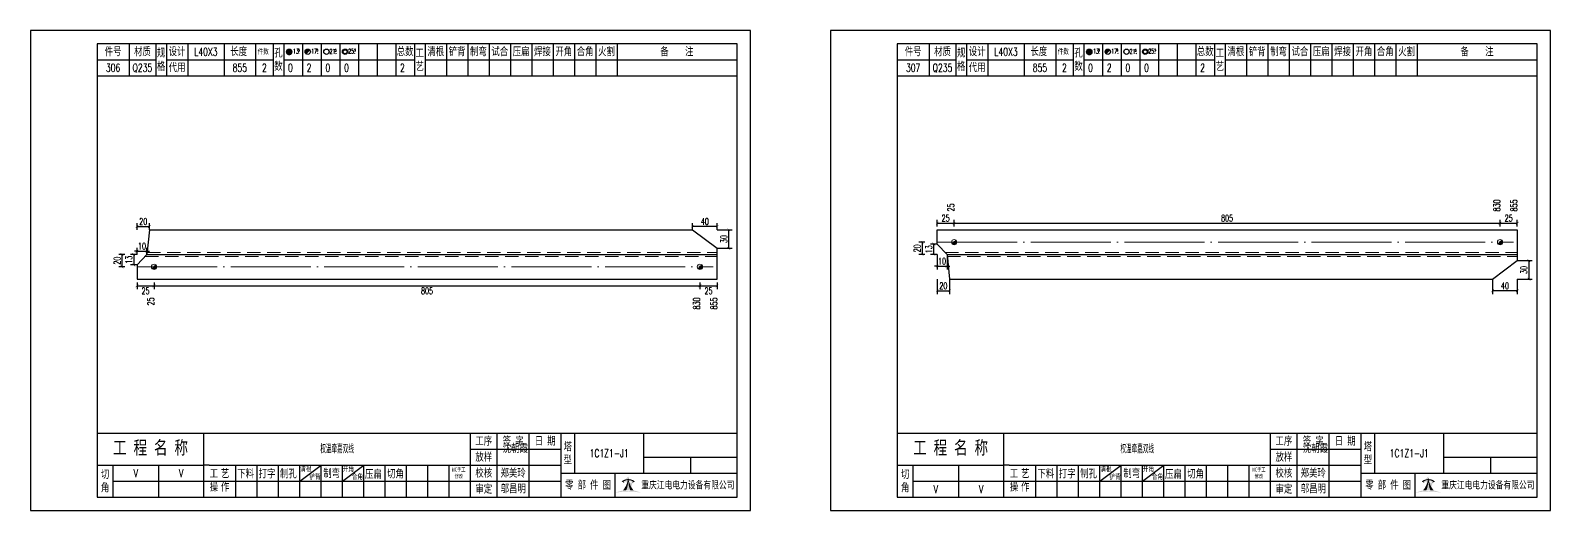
# Model space of a CAD drawing. Header units: millimetres. Extents: x -524 to 9570, y -2481 to 180.
# Drawn here: x 2100 to 2670, y -1200 to -1020 of the extents above; entities that cross this region are included whole.
import ezdxf
from ezdxf.enums import TextEntityAlignment as Align

# ---------------------------------------------------------------- set-up
doc = ezdxf.new("R2010")
doc.units = ezdxf.units.MM
doc.header["$LTSCALE"] = 20
doc.header["$PDMODE"] = 1
doc.linetypes.add('DASHDOT2X', pattern=[1.75, 1.5, -0.125, 0, -0.125])
doc.linetypes.add('HIDDEN', pattern=[0.375, 0.25, -0.125])
for name, color, linetype, lineweight in [('1', 7, 'Continuous', 25), ('11', 1, 'Continuous', 13), ('2', 1, 'HIDDEN', 13), ('5', 7, 'Continuous', 13), ('7', 3, 'DASHDOT2X', 13)]:
    doc.layers.add(name, color=color, linetype=linetype, lineweight=lineweight)
doc.styles.get("Standard").update_dxf_attribs({"font": 'simplex', "width": 0.7, "bigfont": 'gbhzfs.shx'})
doc.styles.add('SYMBOL_TXT', font='txt.shx', dxfattribs={"width": 0.6})
doc.styles.add('TITLE_TXT', font='simplex.shx', dxfattribs={"width": 0.75, "height": 2.5, "bigfont": 'gbhzfs.shx'})
doc.dimstyles.new('dimStyle4', dxfattribs={"dimtxt": 2.5, "dimasz": 1, "dimexe": 1.25, "dimexo": 0, "dimgap": 0.63, "dimtad": 2, "dimzin": 0, "dimdsep": 46, "dimtxsty": 'standard', "dimblk": 'ARCHTICK', "dimblk1": 'ARCHTICK', "dimblk2": 'ARCHTICK', "dimcen": 0.09, "dimadec": 0, "dimazin": 0, "dimtfac": 1, "dimtdec": 1, "dimtix": 1, "dimtmove": 2, "dimatfit": 3, "dimfxl": 0, "dimtolj": 1, "dimtzin": 0, "dimarcsym": 0})
doc.dimstyles.get("Standard").update_dxf_attribs({"dimtxt": 2.5, "dimasz": 1, "dimexe": 1.25, "dimexo": 0, "dimgap": 0.63, "dimtad": 1, "dimzin": 0, "dimdsep": 46, "dimtxsty": 'standard', "dimblk": 'ARCHTICK', "dimblk1": 'ARCHTICK', "dimblk2": 'ARCHTICK', "dimcen": 0.09, "dimadec": 0, "dimazin": 0, "dimtfac": 1, "dimtdec": 1, "dimtix": 1, "dimtmove": 2, "dimatfit": 3, "dimfxl": 0, "dimtolj": 1, "dimtzin": 0, "dimarcsym": 0})
pattern_1 = [(0, (-3, 0), (0, 0.0125), [])]

# ---------------------------------------------------------------- blocks, each defined once
blk = doc.blocks.new('M12_HOLE')
h = blk.add_hatch()
h.set_pattern_fill('LINE', scale=0.1, style=0)
h.set_pattern_definition(pattern_1)
h.paths.add_polyline_path([(-5, 0, 1), (-1, 0, 1)])
at = {"color": 7}
blk.add_circle((-3, 0), 2, dxfattribs=at)
at = {"color": 7, "attachment_point": 1, "style": 'SYMBOL_TXT'}
for s, insert, char_height, width in [('13\\f??|b0|i0|c0|p54;.', (-0.1170648347537053, 2.110404609075999), 3.5, 5.707453662650948), ('5', (3.739322910876695, 2.264550918150206), 1.8, 2.930899999712656)]:
    blk.add_mtext(s, dxfattribs=dict(at, insert=insert, char_height=char_height, width=width))
blk = doc.blocks.new('M16_HOLE')
h = blk.add_hatch()
h.set_pattern_fill('LINE', scale=0.1, style=0)
h.set_pattern_definition(pattern_1)
h.paths.add_polyline_path([(-1.585786437626905, 1.414213562373095, 0.668178637919299), (-5, 0, 0.198912367379658), (-4.414213562373095, -1.414213562373095)])
at = {"color": 7}
blk.add_circle((-3, 0), 2, dxfattribs=at)
at = {"color": 7, "attachment_point": 1, "style": 'SYMBOL_TXT'}
for s, insert, char_height, width in [('17.', (-0.443935574240129, 2.13042063441452), 3.5, 6.3164), ('5', (3.564570640825252, 2.25180437378188), 1.8, 1.822)]:
    blk.add_mtext(s, dxfattribs=dict(at, insert=insert, char_height=char_height, width=width))
blk = doc.blocks.new('M20_HOLE')
at = {"color": 7}
blk.add_circle((-3, 0), 2, dxfattribs=at)
at = {"color": 7, "attachment_point": 1, "style": 'SYMBOL_TXT'}
for s, insert, char_height, width in [('21.', (-0.6868754558352066, 2.009036737063269), 3.5, 6.0735), ('5', (3.321630759230175, 2.009036737063269), 1.8, 1.4576)]:
    blk.add_mtext(s, dxfattribs=dict(at, insert=insert, char_height=char_height, width=width))
blk = doc.blocks.new('M24_HOLE')
at = {"color": 7}
for radius in [2, 1.5]:
    blk.add_circle((-3, 0), radius, dxfattribs=at)
at = {"color": 7, "attachment_point": 1, "style": 'SYMBOL_TXT'}
for s, insert, char_height, width in [('25.', (-0.6868754558352066, 2.13042063441452), 3.5, 2.4294), ('5', (3.928980201610216, 2.25180437378188), 1.8, 1.9435)]:
    blk.add_mtext(s, dxfattribs=dict(at, insert=insert, char_height=char_height, width=width))
blk = doc.blocks.new('A$C1E394B87')
for p, q in [((270, 180), (0, 180)), ((0, 180), (0, 0)), ((270, 0), (270, 180)), ((0, 0), (270, 0))]:
    blk.add_line(p, q)
blk = doc.blocks.new('JgCard')
h = blk.add_hatch(color=256)
edge = h.paths.add_edge_path()
edge.add_arc((223.8016524729837, -21.84717885384339), 29.00860721842082, 79.81716678233735, 89.27812697573944)
edge.add_arc((224.5325955616654, -21.84717885384339), 29.00860721842082, 90.72187302426055, 100.1828332176626)
edge.add_arc((224.0279874541857, -3.830853464385541), 11.50536553551401, 89.30709440376557, 113.6959925615352, ccw=False)
edge.add_arc((224.3062605804644, -3.830853464385541), 11.50536553551401, 66.30400743846491, 90.69290559623443, ccw=False)
edge = h.paths.add_edge_path()
edge.add_arc((233.0302112674253, 13.18449056462987), 8.873034629199061, 191.5208225546964, 219.6965150385776)
edge.add_arc((215.3040367672247, 13.18449056462987), 8.873034629199061, 320.3034849614224, 348.4791774453036)
edge.add_arc((214.0326012329333, 11.43447699248611), 10.13453382683302, 338.1301204334909, 359.9154198731663)
edge.add_arc((234.3016468017167, 11.43447699248611), 10.13453382683302, 180.0845801266699, 201.8698795665091)
edge.add_line((225.937925765641, 10.90576856469295), (225.6552856147136, 10.35609493506945))
edge.add_arc((224.1679533083088, 7.853493107532699), 3.957321353349253, 91.41975307934291, 127.4827228769255)
edge.add_arc((215.3040367672247, 13.18449056462987), 8.873034629199061, 351.0860103832611, 357.2867084751834)
edge.add_line((222.396322269009, 10.90576856469295), (222.6789624199364, 10.35609493506945))
edge.add_line((222.6789624199364, 10.35609493506945), (221.7697188924139, 10.86032854938844))
edge.add_line((225.6552856147136, 10.35609493506945), (226.5654915637542, 10.86086227359522))
edge.add_arc((224.2330238305049, 7.883670059543192), 3.536460377387214, 93.80567765797379, 121.2894356209631)
edge.add_arc((224.1012242041452, 7.883670059543192), 3.536460377387214, 58.7105643790368, 86.1943223420262)
edge.add_arc((224.1679533083088, 7.853493107532699), 3.957321353349253, 52.53023982105776, 88.60436076552203)
edge.add_arc((233.0302112674253, 13.18449056462987), 8.873034629199061, 182.7132915248167, 188.9137221835162)
edge.add_line((224.1671240173246, 11.44943760304955), (224.1671240173246, 11.41951638194644))
blk.add_hatch(color=256).paths.add_polyline_path([(224.1671240173246, 11.41951638190653, 0.09534363958971465), (224.8964730213393, 7.65936347788454, -0.02857973389665951), (226.2029576453306, 7.517096850535836, -0.1235627947319866), (224.3359488967444, 11.41233217421416, -0.1204986991669159), (225.937925765641, 10.90576856469295), (225.6552856147136, 10.35609493506945), (226.5654915637542, 10.86086227359522, 0.5402417223769541), (226.575360567148, 10.99431825130466, 0.158715983985349), (224.2643381876442, 11.80964050730302, -0.02706108524003999), (224.1671240173246, 12.76445731824299, -0.02706225299216489), (224.0699034296731, 11.80959959181416, 0.1586661026302013), (221.7598355252794, 10.99377351487396, 0.5401762534625951), (221.7697205382283, 10.86032763670437, -5.881062471050359e-06), (221.7697188924139, 10.86032854938844), (222.6789624199364, 10.35609493506945), (222.396322269009, 10.90576856469295, -0.1204986991669226), (223.9982991379056, 11.41233217421416, -0.1235627947319868), (222.1312903893195, 7.517096850535836, -0.0285797338966575), (223.4377750133108, 7.65936347788454, 0.09534363958971454)])
for p, q in [((265, 175), (25, 175)), ((25, 175), (25, 5)), ((37, 175), (37, 163)), ((47, 175), (47, 163)), ((51, 175), (51, 163)), ((59, 175), (59, 163)), ((72.61005959575064, 175), (72.61005959575061, 163)), ((84.43573710762382, 175), (84.43573710762382, 163)), ((91, 175), (91, 163)), ((95, 175), (95, 163)), ((102, 175), (102, 163)), ((109, 175), (109, 163)), ((116, 175), (116, 163)), ((123, 175), (123, 163)), ((130, 175), (130, 163)), ((137, 175), (137, 163)), ((144, 175), (144, 163)), ((148, 175), (148, 163)), ((156, 175), (156, 163)), ((164, 175), (164, 163)), ((172, 175), (172, 163)), ((180, 175), (180, 163)), ((188, 175), (188, 163)), ((196, 175), (196, 163)), ((204, 175), (204, 163)), ((212, 175), (212, 163)), ((220, 175), (220, 163)), ((265, 5), (265, 175)), ((25, 169), (47, 169)), ((51, 168.9999999999999), (91, 168.9999999999999)), ((95, 168.9999999999999), (144, 168.9999999999999)), ((148, 169), (265, 169)), ((25, 163), (265, 163)), ((25, 29), (265, 29)), ((65, 17), (65, 29)), ((165, 5), (165, 29)), ((175, 5), (175, 29)), ((187, 5), (187, 29)), ((199, 5), (199, 29)), ((204, 29), (204, 14)), ((230, 14), (230, 29)), ((165, 23), (199, 23)), ((230, 20), (265, 20)), ((247.5, 20), (247.5, 14)), ((25, 17), (65, 17)), ((31, 5), (31, 17)), ((48, 17), (48, 5)), ((65, 5), (65, 17)), ((67, 17), (65, 17)), ((67, 17), (165, 17)), ((77, 5), (77, 17)), ((85, 5), (85, 17)), ((93, 5), (93, 17)), ((101, 5), (101, 17)), ((101, 11), (109, 17)), ((109, 5), (109, 17)), ((117, 5), (117, 17)), ((117, 11), (125, 17)), ((125, 5), (125, 17)), ((133, 5), (133, 17)), ((141, 5), (141, 17)), ((149, 5), (149, 17)), ((157, 5), (157, 17)), ((165, 17), (199, 17)), ((199, 14), (265, 14)), ((219.0802760739607, 14), (219.0802760739607, 5)), ((31, 11), (65, 11)), ((65, 11), (165, 11)), ((165, 11), (199, 11)), ((25, 5), (265, 5))]:
    blk.add_line(p, q)
blk.add_lwpolyline([(96.0334779468642, 171.9855941999696, -1), (98.0334779468642, 171.9855941999696, -1)], format="xyb", close=True)
for p in [(65.8050297978753, 166), (145, 96)]:
    blk.add_point(p)
blk.add_blockref('A$C1E394B87', (0, 0))
at = {"xscale": 0.5, "yscale": 0.5, "zscale": 0.5}
for name, p in [('M12_HOLE', (98.5334779468642, 171.9855941999696)), ('M16_HOLE', (105.5, 171.9999999999999)), ('M20_HOLE', (112.5, 171.9999999999999)), ('M24_HOLE', (119.5, 171.9999999999999))]:
    blk.add_blockref(name, p, dxfattribs=at)
at = {"attachment_point": 5, "style": 'TITLE_TXT'}
for s, insert, char_height, width in [('{\\fSimHei|b0|i0|c134|p2;件号}', (31, 172), 3, 15), ('{\\fSimHei|b0|i0|c134|p2;材质}', (42, 172), 3, 8), ('{\\fSimHei|b0|i0|c134|p2;规格}', (49, 169), 3, 4), ('{\\fSimHei|b0|i0|c134|p2;设计}', (55, 171.9999999999999), 3, 8.000000000000014), ('{\\fSimHei|b0|i0|c134|p2;长度}', (78.11684221050325, 172.0531705390044), 3, 8), ('{\\fSimHei|b0|i0|c134|p2;件数}', (87.3041250533895, 171.9999999999999), 2, 8.8244), ('{\\fSimHei|b0|i0|c134|p2;孔数}', (93, 169), 3, 4), ('{\\fSimHei|b0|i0|c134|p2;总数}', (140.5, 171.9999999999999), 3, 7), ('{\\fSimHei|b0|i0|c134|p2;工\\P艺}', (146, 169), 3, 4), ('{\\fSimHei|b0|i0|c134|p2;清根}', (152, 172), 3, 8), ('{\\fSimHei|b0|i0|c134|p2;铲背}', (160, 172), 3, 8), ('{\\fSimHei|b0|i0|c134|p2;制弯}', (168, 172), 3, 8.000000000000028), ('{\\fSimHei|b0|i0|c134|p2;试合}', (176, 172), 3, 8), ('{\\fSimHei|b0|i0|c134|p2;压扁}', (184, 172), 3, 8), ('{\\fSimHei|b0|i0|c134|p2;焊接}', (192, 172), 3, 8), ('{\\fSimHei|b0|i0|c134|p2;开角}', (200, 172), 3, 8.000000000000057), ('{\\fSimHei|b0|i0|c134|p2;合角}', (208, 172), 3, 8), ('{\\fSimHei|b0|i0|c134|p2;火割}', (216, 172), 3, 8), ('{\\fSimHei|b0|i0|c134|p2;备    注}', (242.3967818627186, 171.9765054582008), 3, 22), ('{\\fSimHei|b0|i0|c134|p2;代用}', (55, 166), 3, 8), ('{\\fSimHei|b0|i0|c134|p2;工 程 名 称}', (45.04268864723963, 23.33842704880232), 5, 47.33333333333334), ('{\\fSimHei|b0|i0|c134|p2;工序}', (170, 26), 3, 10), ('{\\fSimHei|b0|i0|c134|p2;签 字}', (181, 26), 3, 12), ('{\\fSimHei|b0|i0|c134|p2;^I沈朝霞}', (181.0520504248258, 23.27747906449889), 3, 12), ('{\\fSimHei|b0|i0|c134|p2;日 期}', (193, 26), 3, 12), ('{\\fSimHei|b0|i0|c134|p2;塔\\P型}', (201.5, 21.5), 3, 5.000000000000028), ('{\\fSimHei|b0|i0|c134|p2;放样}', (170, 20), 3, 10), ('{\\fSimHei|b0|i0|c134|p2;切\\P角}', (28, 11), 3, 6.000000000000004), ('{\\fSimHei|b0|i0|c134|p2;工\\P操}', (68.78408056366106, 11.29930144135182), 3, 6.000000000000004), ('{\\fSimHei|b0|i0|c134|p2;艺\\P作}', (73.01340619218274, 11.29930144135182), 3, 6.000000000000004), ('{\\fSimHei|b0|i0|c134|p2;下料}', (80.74376492044746, 13.75191016783555), 3, 8), ('{\\fSimHei|b0|i0|c134|p2;打字}', (88.74376492044746, 13.75191016783555), 3, 8), ('{\\fSimHei|b0|i0|c134|p2;制孔}', (96.74376492044746, 13.75191016783555), 3, 8.000000000000028), ('{\\fSimHei|b0|i0|c134|p2;清根}', (103.3080888185272, 15.56254542211099), 2, 8), ('{\\fSimHei|b0|i0|c134|p2;铲背}', (106.6982872637203, 12.58010217278223), 2, 8), ('{\\fSimHei|b0|i0|c134|p2;制弯}', (112.9524832210667, 13.86807755023182), 3, 8.000000000000028), ('{\\fSimHei|b0|i0|c134|p2;开角}', (119.2123351337376, 15.54156681030855), 2, 8.000000000000057), ('{\\fSimHei|b0|i0|c134|p2;合角}', (122.601153766583, 12.67610618408509), 2, 8), ('{\\fSimHei|b0|i0|c134|p2;压扁}', (128.5896913500159, 13.56672241423536), 3, 8), ('{\\fSimHei|b0|i0|c134|p2;切角}', (136.8970089545677, 13.6938446517654), 3, 8), ('{\\fSimHei|b0|i0|c134|p2;NC手工修改}', (160.6311373906198, 14.05820252967675), 1.5, 6.204069777279955), ('{\\fSimHei|b0|i0|c134|p2;校核}', (170, 14), 3, 10.00000000000003), ('{\\fSimHei|b0|i0|c134|p2;郑美玲}', (181, 14), 3, 12), ('{\\fSimHei|b0|i0|c134|p2;零 部 件 图}', (209.0827348158753, 9.5), 3, 30.76131175444226), ('{\\fSimHei|b0|i0|c134|p2;重庆江电电力设备有限公司}', (246.5086378857131, 9.475432444103376), 2.772000000000001, 63.29400000000002), ('{\\fSimHei|b0|i0|c134|p2;审定}', (170, 8), 3, 10), ('{\\fSimHei|b0|i0|c134|p2;邬昌明}', (181.0428184060297, 8.12303372435349), 3, 12)]:
    blk.add_mtext(s, dxfattribs=dict(at, insert=insert, char_height=char_height, width=width))
blk = doc.blocks.new('M16')
for p, q in [((-0.7071067811865476, -0.7071067811865476), (0.7071067811865475, 0.7071067811865475)), ((-0.4, 4.898425415289509e-17), (0.4, 0)), ((2.449212707644755e-17, 0.4), (0, -0.4))]:
    blk.add_line(p, q)
blk.add_circle((0, 0), 1)
for centre, radius, end in [((0, 0), 0.8, 45.00000000000001), ((0, 0), 0.6, 45.00000000000001), ((0, 0), 0.4, 45.00000000000001), ((-5.551115123125783e-17, -5.551115123125783e-17), 0.2, 45)]:
    blk.add_arc(centre, radius, 225, end)
blk = doc.blocks.new('_ArchTick')
at = {"color": 0, "linetype": 'ByBlock', "const_width": 0.15}
blk.add_lwpolyline([(-0.5, -0.5), (0.5, 0.5)], dxfattribs=at)
blk = doc.blocks.new('*D705')
at = {"layer": '11', "color": 0, "lineweight": -2}
for p, q in [((2139.999996296785, -1114.500012380202), (2139.999996296785, -1117.000012380202)), ((2139.999996296785, -1115.750012380202), (2146.357371069604, -1115.750012380202)), ((2146.357371069604, -1114.500012380202), (2146.357371069604, -1117.000012380202))]:
    blk.add_line(p, q, dxfattribs=at)
at = {"layer": 'Defpoints', "color": 0}
for p in [(2139.999996296785, -1114.500012380202), (2146.357371069604, -1114.500012380202), (2146.357371069604, -1115.750012380202)]:
    blk.add_point(p, dxfattribs=at)
at = {"layer": '11', "color": 0, "lineweight": -2, "rotation": 180}
blk.add_blockref('_ArchTick', (2139.999996296785, -1115.750012380202), dxfattribs=at)
at = {"layer": '11', "color": 0, "lineweight": -2}
blk.add_blockref('_ArchTick', (2146.357371069604, -1115.750012380202), dxfattribs=at)
at = {"layer": '11', "color": 0, "insert": (2143.178683683194, -1117.630012380202), "char_height": 2.5, "attachment_point": 5}
blk.add_mtext('\\A1;25', dxfattribs=at)
blk = doc.blocks.new('*D706')
at = {"layer": '11', "color": 0, "lineweight": -2}
for p, q in [((2146.357371069604, -1114.500012380202), (2146.357371069604, -1117.000012380202)), ((2146.357371069604, -1115.750012380202), (2351.064838754341, -1115.750012380202)), ((2351.064838754341, -1114.500012380202), (2351.064838754341, -1117.000012380202))]:
    blk.add_line(p, q, dxfattribs=at)
at = {"layer": 'Defpoints', "color": 0}
for p in [(2146.357371069604, -1114.500012380202), (2351.064838754341, -1114.500012380202), (2351.064838754341, -1115.750012380202)]:
    blk.add_point(p, dxfattribs=at)
at = {"layer": '11', "color": 0, "lineweight": -2, "rotation": 180}
blk.add_blockref('_ArchTick', (2146.357371069604, -1115.750012380202), dxfattribs=at)
at = {"layer": '11', "color": 0, "lineweight": -2}
blk.add_blockref('_ArchTick', (2351.064838754341, -1115.750012380202), dxfattribs=at)
at = {"layer": '11', "color": 0, "insert": (2248.711104911972, -1117.630012380202), "char_height": 2.5, "attachment_point": 5}
blk.add_mtext('\\A1;805', dxfattribs=at)
blk = doc.blocks.new('*D707')
at = {"layer": '11', "color": 0, "lineweight": -2}
for p, q in [((2351.064838754341, -1114.500012380202), (2351.064838754341, -1117.000012380202)), ((2351.064838754341, -1115.750012380202), (2357.499996296785, -1115.750012380202)), ((2357.499996296785, -1114.500012380202), (2357.499996296785, -1117.000012380202))]:
    blk.add_line(p, q, dxfattribs=at)
at = {"layer": 'Defpoints', "color": 0}
for p in [(2351.064838754341, -1114.500012380202), (2357.499996296785, -1114.500012380202), (2357.499996296785, -1115.750012380202)]:
    blk.add_point(p, dxfattribs=at)
at = {"layer": '11', "color": 0, "lineweight": -2, "rotation": 180}
blk.add_blockref('_ArchTick', (2351.064838754341, -1115.750012380202), dxfattribs=at)
at = {"layer": '11', "color": 0, "lineweight": -2}
blk.add_blockref('_ArchTick', (2357.499996296785, -1115.750012380202), dxfattribs=at)
at = {"layer": '11', "color": 0, "insert": (2354.282417525563, -1117.630012380202), "char_height": 2.5, "attachment_point": 5}
blk.add_mtext('\\A1;25', dxfattribs=at)
blk = doc.blocks.new('*D709')
at = {"layer": '11', "color": 0, "lineweight": -2}
for p, q in [((2139.999996296785, -1102.750012380202), (2138.999996296785, -1102.750012380202)), ((2139.999996296785, -1104.000012380202), (2139.999996296785, -1101.500012380202)), ((2139.999996296785, -1102.750012380202), (2143.699996296786, -1102.750012380202)), ((2143.699996296786, -1104.000012380202), (2143.699996296786, -1101.500012380202)), ((2143.699996296786, -1102.750012380202), (2144.699996296786, -1102.750012380202))]:
    blk.add_line(p, q, dxfattribs=at)
at = {"layer": 'Defpoints', "color": 0}
for p in [(2139.999996296785, -1104.000012380202), (2143.699996296786, -1102.750012380202), (2143.699996296786, -1104.000012380202)]:
    blk.add_point(p, dxfattribs=at)
at = {"layer": '11', "color": 0, "lineweight": -2}
blk.add_blockref('_ArchTick', (2139.999996296785, -1102.750012380202), dxfattribs=at)
at = {"layer": '11', "color": 0, "lineweight": -2, "rotation": 180}
blk.add_blockref('_ArchTick', (2143.699996296786, -1102.750012380202), dxfattribs=at)
at = {"layer": '11', "color": 0, "insert": (2141.849996296785, -1100.870012380202), "char_height": 2.5, "attachment_point": 5}
blk.add_mtext('\\A1;10', dxfattribs=at)
blk = doc.blocks.new('*D710')
at = {"layer": '11', "color": 0, "lineweight": -2}
for p, q in [((2139.999996296785, -1104.000012380202), (2137.499996296785, -1104.000012380202)), ((2138.749996296785, -1104.000012380202), (2138.749996296785, -1107.931262380202)), ((2139.999996296785, -1107.931262380202), (2137.499996296785, -1107.931262380202))]:
    blk.add_line(p, q, dxfattribs=at)
at = {"layer": 'Defpoints', "color": 0}
for p in [(2139.999996296785, -1104.000012380202), (2138.749996296785, -1107.931262380202), (2139.999996296785, -1107.931262380202)]:
    blk.add_point(p, dxfattribs=at)
at = {"layer": '11', "color": 0, "lineweight": -2}
for p, rotation in [((2138.749996296785, -1104.000012380202), 90), ((2138.749996296785, -1107.931262380202), 270)]:
    blk.add_blockref('_ArchTick', p, dxfattribs=dict(at, rotation=rotation))
at = {"layer": '11', "color": 0, "insert": (2136.869996296785, -1105.965637380202), "char_height": 2.5, "attachment_point": 5, "rotation": 90}
blk.add_mtext('\\A1;13', dxfattribs=at)
blk = doc.blocks.new('*D712')
at = {"layer": '11', "color": 0, "lineweight": -2}
for p, q in [((2348.249996296785, -1094.750012380202), (2348.249996296785, -1092.250012380202)), ((2357.499996296785, -1093.500012380202), (2348.249996296785, -1093.500012380202)), ((2357.499996296785, -1094.750012380202), (2357.499996296785, -1092.250012380202))]:
    blk.add_line(p, q, dxfattribs=at)
at = {"layer": 'Defpoints', "color": 0}
for p in [(2348.249996296785, -1093.500012380202), (2348.249996296785, -1094.750012380202), (2357.499996296785, -1094.750012380202)]:
    blk.add_point(p, dxfattribs=at)
at = {"layer": '11', "color": 0, "lineweight": -2, "rotation": 180}
blk.add_blockref('_ArchTick', (2348.249996296785, -1093.500012380202), dxfattribs=at)
at = {"layer": '11', "color": 0, "lineweight": -2}
blk.add_blockref('_ArchTick', (2357.499996296785, -1093.500012380202), dxfattribs=at)
at = {"layer": '11', "color": 0, "insert": (2352.874996296785, -1091.620012380202), "char_height": 2.5, "attachment_point": 5}
blk.add_mtext('\\A1;40', dxfattribs=at)
blk = doc.blocks.new('*D718')
at = {"layer": '11', "color": 0, "lineweight": -2}
for p, q in [((2439.999996296785, -1104.000012380202), (2439.999996296785, -1109.625012380202)), ((2443.699996296786, -1104.000012380202), (2443.699996296786, -1109.625012380202)), ((2439.999996296785, -1108.375012380202), (2438.999996296785, -1108.375012380202)), ((2439.999996296785, -1108.375012380202), (2443.699996296786, -1108.375012380202)), ((2443.699996296786, -1108.375012380202), (2444.699996296786, -1108.375012380202))]:
    blk.add_line(p, q, dxfattribs=at)
at = {"layer": 'Defpoints', "color": 0}
for p in [(2439.999996296785, -1104.000012380202), (2443.699996296786, -1104.000012380202), (2443.699996296786, -1108.375012380202)]:
    blk.add_point(p, dxfattribs=at)
at = {"layer": '11', "color": 0, "lineweight": -2}
blk.add_blockref('_ArchTick', (2439.999996296785, -1108.375012380202), dxfattribs=at)
at = {"layer": '11', "color": 0, "lineweight": -2, "rotation": 180}
blk.add_blockref('_ArchTick', (2443.699996296786, -1108.375012380202), dxfattribs=at)
at = {"layer": '11', "color": 0, "insert": (2441.849996296785, -1106.495012380202), "char_height": 2.5, "attachment_point": 5}
blk.add_mtext('\\A1;10', dxfattribs=at)
blk = doc.blocks.new('*D720')
at = {"layer": '11', "color": 0, "lineweight": -2}
for p, q in [((2657.499996296785, -1106.312512380202), (2663.124996296785, -1106.312512380202)), ((2661.874996296785, -1106.312512380202), (2661.874996296785, -1113.250012380202)), ((2657.499996296785, -1113.250012380202), (2663.124996296785, -1113.250012380202))]:
    blk.add_line(p, q, dxfattribs=at)
at = {"layer": 'Defpoints', "color": 0}
for p in [(2657.499996296785, -1106.312512380202), (2657.499996296785, -1113.250012380202), (2661.874996296785, -1113.250012380202)]:
    blk.add_point(p, dxfattribs=at)
at = {"layer": '11', "color": 0, "lineweight": -2}
for p, rotation in [((2661.874996296785, -1106.312512380202), 90), ((2661.874996296785, -1113.250012380202), 270)]:
    blk.add_blockref('_ArchTick', p, dxfattribs=dict(at, rotation=rotation))
at = {"layer": '11', "color": 0, "insert": (2659.994996296785, -1109.781262380201), "char_height": 2.5, "attachment_point": 5, "rotation": 90}
blk.add_mtext('\\A1;30', dxfattribs=at)
blk = doc.blocks.new('*D721')
at = {"layer": '11', "color": 0, "lineweight": -2}
for p, q in [((2648.249996296785, -1113.250012380202), (2648.249996296785, -1118.875012380202)), ((2657.499996296785, -1113.250012380202), (2657.499996296785, -1118.875012380202)), ((2657.499996296785, -1117.625012380202), (2648.249996296785, -1117.625012380202))]:
    blk.add_line(p, q, dxfattribs=at)
at = {"layer": 'Defpoints', "color": 0}
for p in [(2648.249996296785, -1113.250012380202), (2657.499996296785, -1113.250012380202), (2648.249996296785, -1117.625012380202)]:
    blk.add_point(p, dxfattribs=at)
at = {"layer": '11', "color": 0, "lineweight": -2, "rotation": 180}
blk.add_blockref('_ArchTick', (2648.249996296785, -1117.625012380202), dxfattribs=at)
at = {"layer": '11', "color": 0, "lineweight": -2}
blk.add_blockref('_ArchTick', (2657.499996296785, -1117.625012380202), dxfattribs=at)
at = {"layer": '11', "color": 0, "insert": (2652.874996296785, -1115.745012380202), "char_height": 2.5, "attachment_point": 5}
blk.add_mtext('\\A1;40', dxfattribs=at)
blk = doc.blocks.new('*D722')
at = {"layer": '1', "color": 0, "lineweight": -2}
for p, q in [((2435.374996296785, -1099.375012380202), (2433.124996296785, -1099.375012380202)), ((2434.374996296785, -1099.375012380202), (2434.374996296785, -1104.000012380202)), ((2435.374996296785, -1104.000012380202), (2433.124996296785, -1104.000012380202))]:
    blk.add_line(p, q, dxfattribs=at)
at = {"layer": 'Defpoints', "color": 0}
for p in [(2435.374996296785, -1099.375012380202), (2434.374996296785, -1104.000012380202), (2435.374996296785, -1104.000012380202)]:
    blk.add_point(p, dxfattribs=at)
at = {"layer": '1', "color": 0, "lineweight": -2}
for p, rotation in [((2434.374996296785, -1099.375012380202), 90), ((2434.374996296785, -1104.000012380202), 270)]:
    blk.add_blockref('_ArchTick', p, dxfattribs=dict(at, rotation=rotation))
at = {"layer": '1', "color": 0, "insert": (2432.494996296785, -1101.687512380202), "char_height": 2.5, "attachment_point": 5, "rotation": 90}
blk.add_mtext('\\A1;20', dxfattribs=at)

msp = doc.modelspace()

# ---------------------------------------------------------------- linework, layer by layer
at = {"layer": '1'}
for p, q in [((2144.624996296785, -1094.750012380202), (2143.699996296786, -1104.000012380202)), ((2144.624996296785, -1094.750012380202), (2348.249996296785, -1094.750012380202)), ((2348.249996296785, -1094.750012380202), (2357.499996296785, -1101.687512380202)), ((2439.999996296785, -1100.068762380202), (2439.999996296785, -1094.750012380202)), ((2439.999996296785, -1094.750012380202), (2657.499996296785, -1094.750012380202)), ((2439.999996296785, -1100.068762380202), (2443.699996296786, -1104.000012380202)), ((2657.499996296785, -1094.750012380202), (2657.499996296785, -1104.000012380202)), ((2143.699996296786, -1104.000012380202), (2139.999996296785, -1107.931262380202)), ((2143.699996296786, -1104.000012380202), (2357.499996296785, -1104.000012380202)), ((2357.499996296785, -1104.000012380202), (2357.499996296785, -1101.687512380202)), ((2357.499996296785, -1113.250012380202), (2357.499996296785, -1104.000012380202)), ((2443.699996296786, -1104.000012380202), (2444.624996296785, -1113.250012380202)), ((2443.699996296786, -1104.000012380202), (2657.499996296785, -1104.000012380202)), ((2657.499996296785, -1104.000012380202), (2657.499996296785, -1106.312512380202)), ((2139.999996296785, -1107.931262380202), (2139.999996296785, -1113.250012380202)), ((2648.249996296785, -1113.250012380202), (2657.499996296785, -1106.312512380202)), ((2139.999996296785, -1113.250012380202), (2357.499996296785, -1113.250012380202)), ((2444.624996296785, -1113.250012380202), (2648.249996296785, -1113.250012380202))]:
    msp.add_line(p, q, dxfattribs=at)
at = {"layer": '2'}
for p, q in [((2143.047055120314, -1104.693762380202), (2357.499996296785, -1104.693762380202)), ((2143.769371296785, -1103.306262380202), (2357.499996296785, -1103.306262380202)), ((2443.047055120314, -1103.306262380202), (2657.499996296785, -1103.306262380202)), ((2443.769371296785, -1104.693762380202), (2657.499996296785, -1104.693762380202))]:
    msp.add_line(p, q, dxfattribs=at)
at = {"layer": '7'}
for p, q in [((2439.999996296785, -1099.375012380202), (2656.064838754341, -1099.375012380202)), ((2139.999996296785, -1108.625012380202), (2356.064838754341, -1108.625012380202))]:
    msp.add_line(p, q, dxfattribs=at)

# ---------------------------------------------------------------- block references
at = {"layer": '1'}
for p in [(2099.999996296785, -1200.000012380202), (2399.999996296785, -1200.000012380202)]:
    msp.add_blockref('JgCard', p, dxfattribs=at)
at = {"layer": '5'}
for p in [(2446.357371069604, -1099.375012380202), (2651.064838754341, -1099.375012380202), (2146.357371069604, -1108.625012380202), (2351.064838754341, -1108.625012380202)]:
    msp.add_blockref('M16', p, dxfattribs=at)

# ---------------------------------------------------------------- texts
at = {"layer": '1', "width": 0.7}
for s, p in [('L40X3', (2165.805026094662, -1028.000012380202)), ('L40X3', (2465.805026094662, -1028.000012380202)), ('306', (2130.999996296785, -1034.000012380202)), ('Q235', (2141.999996296785, -1034.000012380202)), ('855', (2178.522894648471, -1034.000012380202)), ('2', (2187.717864850598, -1034.000012380202)), ('0', (2197.499996296785, -1034.000012380202)), ('2', (2204.499996296785, -1034.000012380202)), ('0', (2211.499996296785, -1034.000012380202)), ('0', (2218.499996296785, -1034.000012380202)), ('2', (2239.499996296785, -1034.000012380202)), ('307', (2430.999996296785, -1034.000012380202)), ('Q235', (2441.999996296785, -1034.000012380202)), ('855', (2478.522894648471, -1034.000012380202)), ('2', (2487.717864850598, -1034.000012380202)), ('0', (2497.499996296785, -1034.000012380202)), ('2', (2504.499996296785, -1034.000012380202)), ('0', (2511.499996296785, -1034.000012380202)), ('0', (2518.499996296785, -1034.000012380202)), ('2', (2539.499996296785, -1034.000012380202)), ('权温牵嘉双线', (2214.999996296785, -1177.000012380202)), ('1C1Z1-J1', (2316.999996296785, -1178.500012380202)), ('权温牵嘉双线', (2514.999996296785, -1177.000012380202)), ('1C1Z1-J1', (2616.999996296785, -1178.500012380202)), ('V', (2139.499996296785, -1186.000012380202)), ('V', (2156.499996296785, -1186.000012380202)), ('V', (2439.499996296785, -1192.000012380202)), ('V', (2456.499996296785, -1192.000012380202))]:
    msp.add_text(s, height=3, dxfattribs=at).set_placement(p, align=Align.MIDDLE_CENTER)
for s, p in [('25', (2446.357371069604, -1087.875012380202)), ('830', (2651.064838754341, -1087.875012380202)), ('855', (2657.499996296785, -1087.875012380202))]:
    msp.add_text(s, height=2.5, rotation=90, dxfattribs=at).set_placement(p)
for s, p in [('25', (2146.357371069604, -1120.125012380202)), ('830', (2351.064838754341, -1120.125012380202)), ('855', (2357.499996296785, -1120.125012380202))]:
    msp.add_text(s, height=2.5, rotation=90, dxfattribs=at).set_placement(p, align=Align.RIGHT)

# ---------------------------------------------------------------- dimensions: what is measured, and where the dimension line sits
at = {"layer": '1'}
dim = msp.add_linear_dim(base=(2434.374996296785, -1104.000012380202), p1=(2435.374996296785, -1099.375012380202), p2=(2435.374996296785, -1104.000012380202), angle=90, text='20', dimstyle='standard', override={"dimtxt": 2.5}, dxfattribs=at)
dim.commit()
dim.dimension.update_dxf_attribs({"geometry": '*D722', "text_midpoint": (2432.494996296785, -1101.687512380202)})
msp.add_linear_dim(base=(2134.374996296785, -1104.000012380202), p1=(2135.374996296785, -1108.625012380202), p2=(2135.374996296785, -1104.000012380202), angle=90, text='20', dimstyle='standard', override={"dimtxt": 2.5}, dxfattribs=at).render()
at = {"layer": '11'}
for base, p1, p2, text in [((2144.624996296785, -1093.500012380202), (2139.999996296785, -1094.750012380202), (2144.624996296785, -1094.750012380202), '20'), ((2446.357371069604, -1092.250012380202), (2439.999996296785, -1093.500012380202), (2446.357371069604, -1093.500012380202), '25'), ((2651.064838754341, -1092.250012380202), (2446.357371069604, -1093.500012380202), (2651.064838754341, -1093.500012380202), '805'), ((2657.499996296785, -1092.250012380202), (2651.064838754341, -1093.500012380202), (2657.499996296785, -1093.500012380202), '25'), ((2444.624996296785, -1117.625012380202), (2439.999996296785, -1113.250012380202), (2444.624996296785, -1113.250012380202), '20')]:
    msp.add_linear_dim(base=base, p1=p1, p2=p2, text=text, dimstyle='standard', override={"dimtxt": 2.5}, dxfattribs=at).render()
for base, p1, p2, text, dimstyle, picture, middle in [((2348.249996296785, -1093.500012380202), (2357.499996296785, -1094.750012380202), (2348.249996296785, -1094.750012380202), '40', 'standard', '*D712', (2352.874996296785, -1091.620012380202)), ((2143.699996296786, -1102.750012380202), (2139.999996296785, -1104.000012380202), (2143.699996296786, -1104.000012380202), '10', 'standard', '*D709', (2141.849996296785, -1100.870012380202)), ((2443.699996296786, -1108.375012380202), (2439.999996296785, -1104.000012380202), (2443.699996296786, -1104.000012380202), '10', 'standard', '*D718', (2441.849996296785, -1106.495012380202)), ((2146.357371069604, -1115.750012380202), (2139.999996296785, -1114.500012380202), (2146.357371069604, -1114.500012380202), '25', 'dimStyle4', '*D705', (2143.178683683194, -1117.630012380202)), ((2351.064838754341, -1115.750012380202), (2146.357371069604, -1114.500012380202), (2351.064838754341, -1114.500012380202), '805', 'dimStyle4', '*D706', (2248.711104911972, -1117.630012380202)), ((2357.499996296785, -1115.750012380202), (2351.064838754341, -1114.500012380202), (2357.499996296785, -1114.500012380202), '25', 'dimStyle4', '*D707', (2354.282417525563, -1117.630012380202)), ((2648.249996296785, -1117.625012380202), (2657.499996296785, -1113.250012380202), (2648.249996296785, -1113.250012380202), '40', 'standard', '*D721', (2652.874996296785, -1115.745012380202))]:
    dim = msp.add_linear_dim(base=base, p1=p1, p2=p2, text=text, dimstyle=dimstyle, override={"dimtxt": 2.5}, dxfattribs=at)
    dim.commit()
    dim.dimension.update_dxf_attribs({"geometry": picture, "text_midpoint": middle})
for base, p1, p2, text in [((2361.874996296785, -1094.750012380202), (2357.499996296785, -1101.687512380202), (2357.499996296785, -1094.750012380202), '30'), ((2438.749996296785, -1100.068762380202), (2439.999996296785, -1104.000012380202), (2439.999996296785, -1100.068762380202), '13')]:
    msp.add_linear_dim(base=base, p1=p1, p2=p2, angle=90, text=text, dimstyle='standard', override={"dimtxt": 2.5}, dxfattribs=at).render()
for base, p1, p2, text, picture, middle in [((2138.749996296785, -1107.931262380202), (2139.999996296785, -1104.000012380202), (2139.999996296785, -1107.931262380202), '13', '*D710', (2136.869996296785, -1105.965637380202)), ((2661.874996296785, -1113.250012380202), (2657.499996296785, -1106.312512380202), (2657.499996296785, -1113.250012380202), '30', '*D720', (2659.994996296785, -1109.781262380201))]:
    dim = msp.add_linear_dim(base=base, p1=p1, p2=p2, angle=90, text=text, dimstyle='standard', override={"dimtxt": 2.5}, dxfattribs=at)
    dim.commit()
    dim.dimension.update_dxf_attribs({"geometry": picture, "text_midpoint": middle})

doc.saveas('drawing.dxf')
